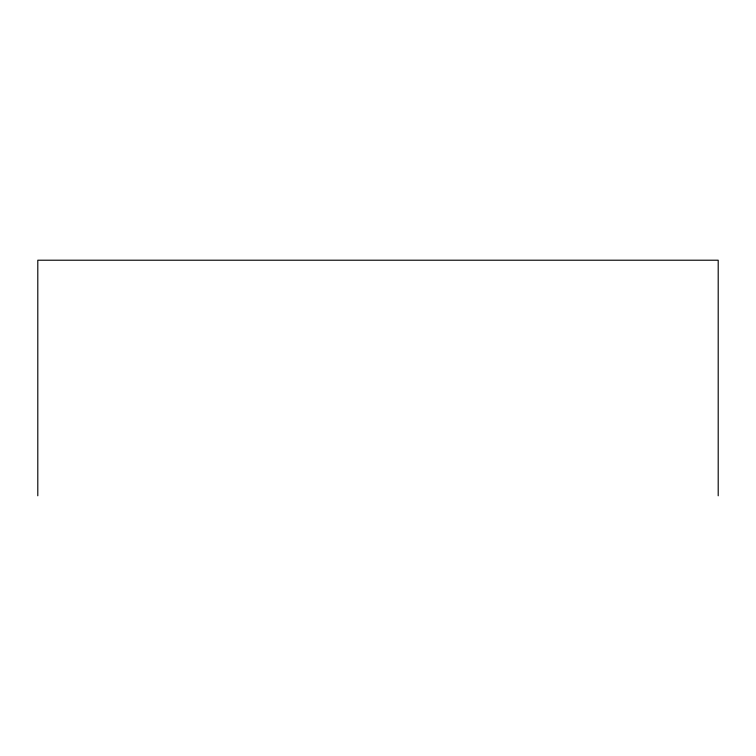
<?xml version="1.0" encoding="UTF-8"?>
<svg xmlns="http://www.w3.org/2000/svg" width="756" height="756" viewBox="0 0 756 756"><rect width="100%" height="100%" fill="white"/><g stroke="black" fill="none" stroke-linecap="round" stroke-linejoin="round"><path stroke-width="1.13" d="M718.2 495.785L718.2 260.215L37.8 260.215L37.8 495.785"/></g></svg>
